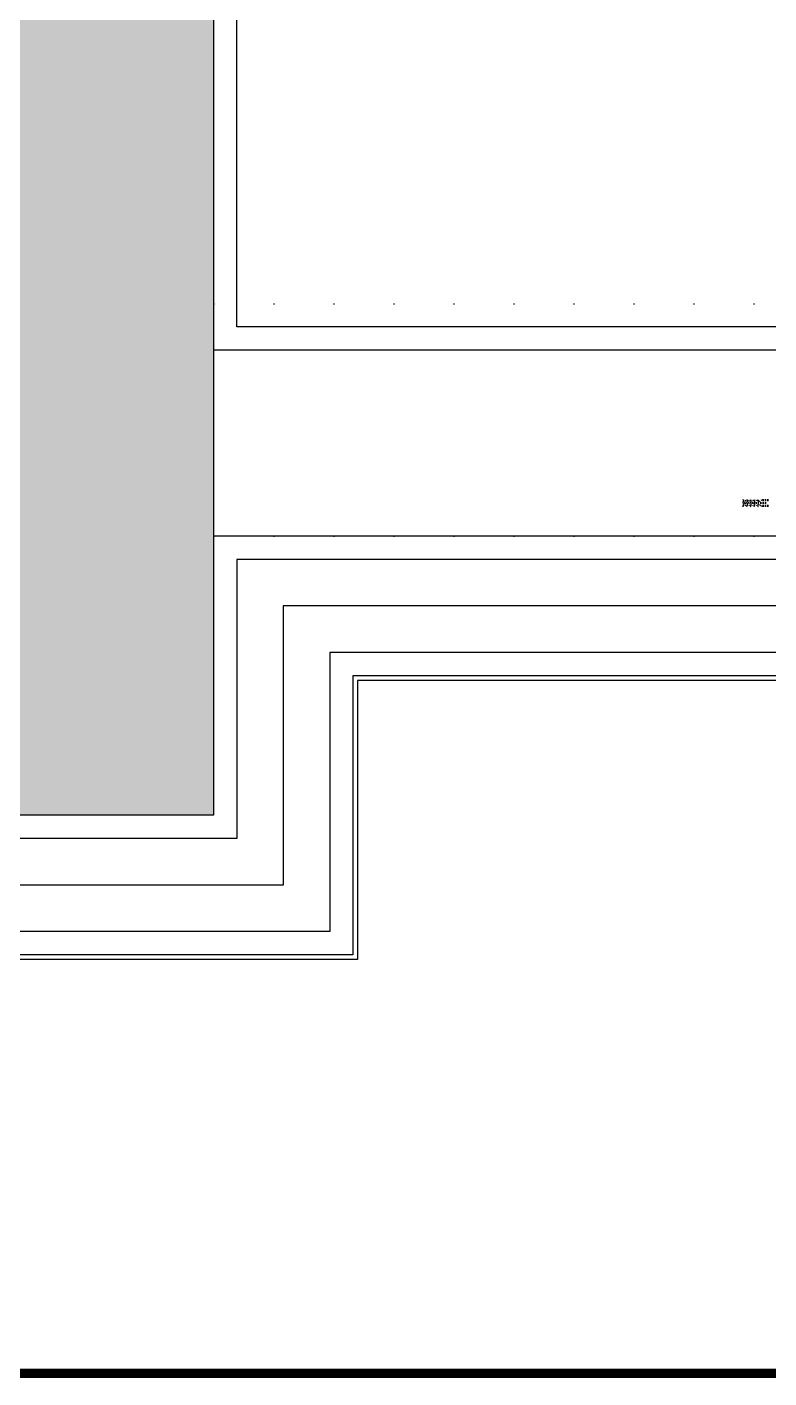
# Model space of a CAD drawing. Header units: inches. Extents: x 21 to 32698, y 13 to 3712.
# Drawn here: x 16621.7 to 16701.4, y 921.6 to 1066.8 of the extents above; entities that cross this region are included whole.
import ezdxf

# ---------------------------------------------------------------- set-up
doc = ezdxf.new("R2010")
doc.units = ezdxf.units.IN
doc.header["$MEASUREMENT"] = 0
doc.linetypes.add('ACAD_ISO03W100', pattern=[30, 12, -18])
doc.linetypes.add('DOT', pattern=[6.35, 0, -6.35])
for name, color, linetype, lineweight in [('Z_MİM_-KM-BEAM-RAY', 8, 'DOT', 25), ('Z_MİM_-KM-GLAZ', 8, 'Continuous', 25), ('Z_MİM_-KM-IZO-THERMAL', 8, 'Continuous', 25), ('Z_MİM_-KM-IZO-THERMAL-ROCKWOOL', 8, 'BATTING', 25), ('Z_MİM_-KM-PAINT', 8, 'Continuous', 25), ('Z_MİM_-KM-PATTERN-STRC', 8, 'Continuous', 25), ('Z_MİM_-KM-ROOF-RAY', 8, 'DOT', 25), ('Z_MİM_-KM-STRC-CONCRETE', 8, 'Continuous', 25), ('Z_MİM_-KM-WALL', 8, 'Continuous', 25), ('Z_MİM_-KM-WALL-PLASTER', 8, 'Continuous', 25), ('Z_MİM_AUDIT_D_040619093244-1', 8, 'Continuous', 25)]:
    doc.layers.add(name, color=color, linetype=linetype, lineweight=lineweight)
doc.linetypes.add('BATTING', pattern='A,0.00254,-2.54,[134,ltypeshp.shx,S=2.54,R=0,X=-2.54,Y=0],-5.08,[134,ltypeshp.shx,S=2.54,R=180,X=2.54,Y=0],-2.54', length=10.16254)

# ---------------------------------------------------------------- blocks, each defined once
blk = doc.blocks.new('-KM_Kiriş İzi-2K')
at = {"layer": 'Z_MİM_-KM-BEAM-RAY'}
for p, q in [((1310, 55), (2010, 55)), ((1310, 30), (2010, 30))]:
    blk.add_line(p, q, dxfattribs=at)
blk = doc.blocks.new('-KM_Kolon-2K')
at = {"layer": 'Z_MİM_-KM-PATTERN-STRC'}
blk.add_hatch(color=256, dxfattribs=at).paths.add_polyline_path([(1285, 370), (1310, 370), (1310, 0), (1285, 0)], flags=0)
at = {"layer": 'Z_MİM_-KM-STRC-CONCRETE'}
blk.add_lwpolyline([(1285, 370), (1310, 370), (1310, 0), (1285, 0)], close=True, dxfattribs=at)
blk = doc.blocks.new('*U276')
at = {"layer": 'Z_MİM_AUDIT_D_040619093244-1'}
for points in [[(6.97, -16.12), (6.89, -16.15)], [(6.99, -16.38), (6.89, -16.38)], [(6.97, -16.82), (6.89, -16.8)], [(7, -16.57), (6.94, -16.38)], [(7.05, -16.56), (6.95, -16.57)], [(6.97, -16.12), (6.97, -16.28)], [(6.97, -16.28), (7.06, -16.28)], [(6.97, -16.82), (6.97, -16.67)], [(6.97, -16.67), (7.06, -16.67)], [(7.19, -16.39), (7.09, -16.39)], [(7.2, -16.56), (7.14, -16.39)], [(7.25, -16.56), (7.15, -16.56)], [(7.22, -16.17), (7.17, -16.26)], [(7.22, -16.77), (7.17, -16.69)], [(7.37, -16.12), (7.29, -16.15)], [(7.39, -16.4), (7.29, -16.39)], [(7.37, -16.82), (7.29, -16.8)], [(7.39, -16.55), (7.34, -16.4)], [(7.44, -16.55), (7.34, -16.55)], [(7.37, -16.12), (7.37, -16.29)], [(7.37, -16.29), (7.46, -16.3)], [(7.37, -16.66), (7.46, -16.65)], [(7.37, -16.82), (7.37, -16.66)], [(7.6, -16.41), (7.49, -16.4)], [(7.59, -16.54), (7.54, -16.4)], [(7.64, -16.54), (7.54, -16.55)], [(7.57, -16.26), (7.62, -16.17)], [(7.57, -16.69), (7.62, -16.77)], [(7.69, -16.15), (7.77, -16.12), (7.77, -16.31), (7.85, -16.31)], [(7.69, -16.8), (7.77, -16.82), (7.77, -16.64), (7.85, -16.64)], [(7.8, -16.41), (7.7, -16.41)], [(7.84, -16.54), (7.74, -16.54)], [(7.79, -16.54), (7.75, -16.41)], [(8, -16.42), (7.9, -16.42)], [(8.04, -16.53), (7.94, -16.53)], [(7.99, -16.53), (7.95, -16.42)], [(8.02, -16.17), (7.97, -16.26)], [(8.02, -16.77), (7.97, -16.69)], [(8.09, -16.15), (8.17, -16.12), (8.17, -16.33), (8.25, -16.33)], [(8.17, -16.82), (8.09, -16.8)], [(8.2, -16.43), (8.1, -16.42)], [(8.23, -16.52), (8.14, -16.52)], [(8.18, -16.52), (8.15, -16.43)], [(8.17, -16.82), (8.17, -16.62)], [(8.17, -16.62), (8.25, -16.62)], [(8.41, -16.44), (8.3, -16.43)], [(8.43, -16.51), (8.33, -16.52)], [(8.38, -16.52), (8.35, -16.43)], [(8.42, -16.17), (8.37, -16.26)], [(8.42, -16.77), (8.37, -16.69)], [(8.49, -16.15), (8.57, -16.12), (8.57, -16.34), (8.64, -16.35)], [(8.49, -16.8), (8.57, -16.82), (8.57, -16.61), (8.64, -16.6)], [(8.61, -16.44), (8.51, -16.44)], [(8.63, -16.51), (8.53, -16.51)], [(8.58, -16.51), (8.56, -16.44)], [(8.72, -16.35), (8.77, -16.22)], [(8.72, -16.6), (8.77, -16.72)], [(8.92, -16.45), (8.77, -16.45)], [(8.92, -16.5), (8.77, -16.5)], [(9.02, -16.12), (8.84, -16.2)], [(9.02, -16.82), (8.84, -16.75)], [(9.17, -16.12), (9.02, -16.12)], [(9.17, -16.22), (9.02, -16.22)], [(9.17, -16.45), (9.02, -16.45)], [(9.17, -16.5), (9.02, -16.5)], [(9.17, -16.72), (9.02, -16.72)], [(9.17, -16.82), (9.02, -16.82)], [(9.42, -16.12), (9.27, -16.12)], [(9.42, -16.22), (9.27, -16.22)], [(9.42, -16.45), (9.27, -16.45)], [(9.42, -16.5), (9.27, -16.5)], [(9.42, -16.72), (9.27, -16.72)], [(9.42, -16.82), (9.27, -16.82)], [(9.67, -16.12), (9.52, -16.12)], [(9.67, -16.22), (9.52, -16.22)], [(9.67, -16.72), (9.52, -16.72)], [(9.67, -16.82), (9.52, -16.82)]]:
    blk.add_lwpolyline(points, dxfattribs=at)

msp = doc.modelspace()

# ---------------------------------------------------------------- linework, layer by layer
at = {"layer": 'Z_MİM_-KM-IZO-THERMAL'}
msp.add_lwpolyline([(18844.21, 969.58), (17329.21, 969.58), (17329.21, 999.58), (16654.21, 999.58), (16654.21, 969.58), (15319.21, 969.58), (15319.21, 1624.58), (15029.21, 1624.58), (15029.21, 2594.58), (18844.21, 2594.58)], close=True, dxfattribs=at)
at = {"layer": 'Z_MİM_-KM-IZO-THERMAL-ROCKWOOL', "ltscale": 0.45}
msp.add_lwpolyline([(18839.21, 974.58), (17334.21, 974.58), (17334.21, 1004.58), (16649.21, 1004.58), (16649.21, 974.58), (15324.21, 974.58), (15324.21, 1629.58), (15034.21, 1629.58), (15034.21, 2589.58), (18839.21, 2589.58)], close=True, dxfattribs=at)
at = {"layer": 'Z_MİM_-KM-PAINT'}
msp.add_lwpolyline([(18847.21, 966.58), (17326.21, 966.58), (17326.21, 996.58), (16657.21, 996.58), (16657.21, 966.58), (15316.21, 966.58), (15316.21, 1621.58), (15026.21, 1621.58), (15026.21, 2597.58), (18847.21, 2597.58)], close=True, dxfattribs=at)
at = {"layer": 'Z_MİM_-KM-ROOF-RAY', "linetype": 'ACAD_ISO03W100', "const_width": 1}
msp.add_lwpolyline([(18891.71, 922.08), (15271.71, 922.08), (15271.71, 1577.08), (14981.71, 1577.08), (14981.71, 2642.08), (18891.71, 2642.08)], close=True, dxfattribs=at)
at = {"layer": 'Z_MİM_-KM-WALL'}
msp.add_line((17341.71, 1032.08), (16641.71, 1032.08), dxfattribs=at)
msp.add_lwpolyline([(18831.71, 982.08), (17341.71, 982.08), (17341.71, 1012.08), (16641.71, 1012.08), (16641.71, 982.08), (15331.71, 982.08), (15331.71, 1637.08), (15041.71, 1637.08), (15041.71, 2582.08), (18831.71, 2582.08)], close=True, dxfattribs=at)
at = {"layer": 'Z_MİM_-KM-WALL-PLASTER'}
for points in [[(18846.71, 967.08), (17326.71, 967.08), (17326.71, 997.08), (16656.71, 997.08), (16656.71, 967.08), (15316.71, 967.08), (15316.71, 1622.08), (15026.71, 1622.08), (15026.71, 2597.08), (18846.71, 2597.08)], [(18834.21, 979.58), (17339.21, 979.58), (17339.21, 1009.58), (16644.21, 1009.58), (16644.21, 979.58), (15329.21, 979.58), (15329.21, 1634.58), (15039.21, 1634.58), (15039.21, 2584.58), (18834.21, 2584.58)], [(17339.21, 1644.58), (17339.21, 1034.58), (16644.21, 1034.58), (16644.21, 1644.58)]]:
    msp.add_lwpolyline(points, close=True, dxfattribs=at)

# ---------------------------------------------------------------- block references
at = {"layer": 'Z_MİM_-KM-BEAM-RAY'}
msp.add_blockref('-KM_Kiriş İzi-2K', (15331.71, 982.08), dxfattribs=at)
at = {"layer": 'Z_MİM_-KM-STRC-CONCRETE'}
msp.add_blockref('-KM_Kolon-2K', (15331.71, 982.08), dxfattribs=at)

# ---------------------------------------------------------------- next in the draw order: block references
at = {"layer": 'Z_MİM_-KM-GLAZ', "ltscale": 1.5}
msp.add_blockref('*U276', (16691.71, 1032.11), dxfattribs=at)

doc.saveas('drawing.dxf')
